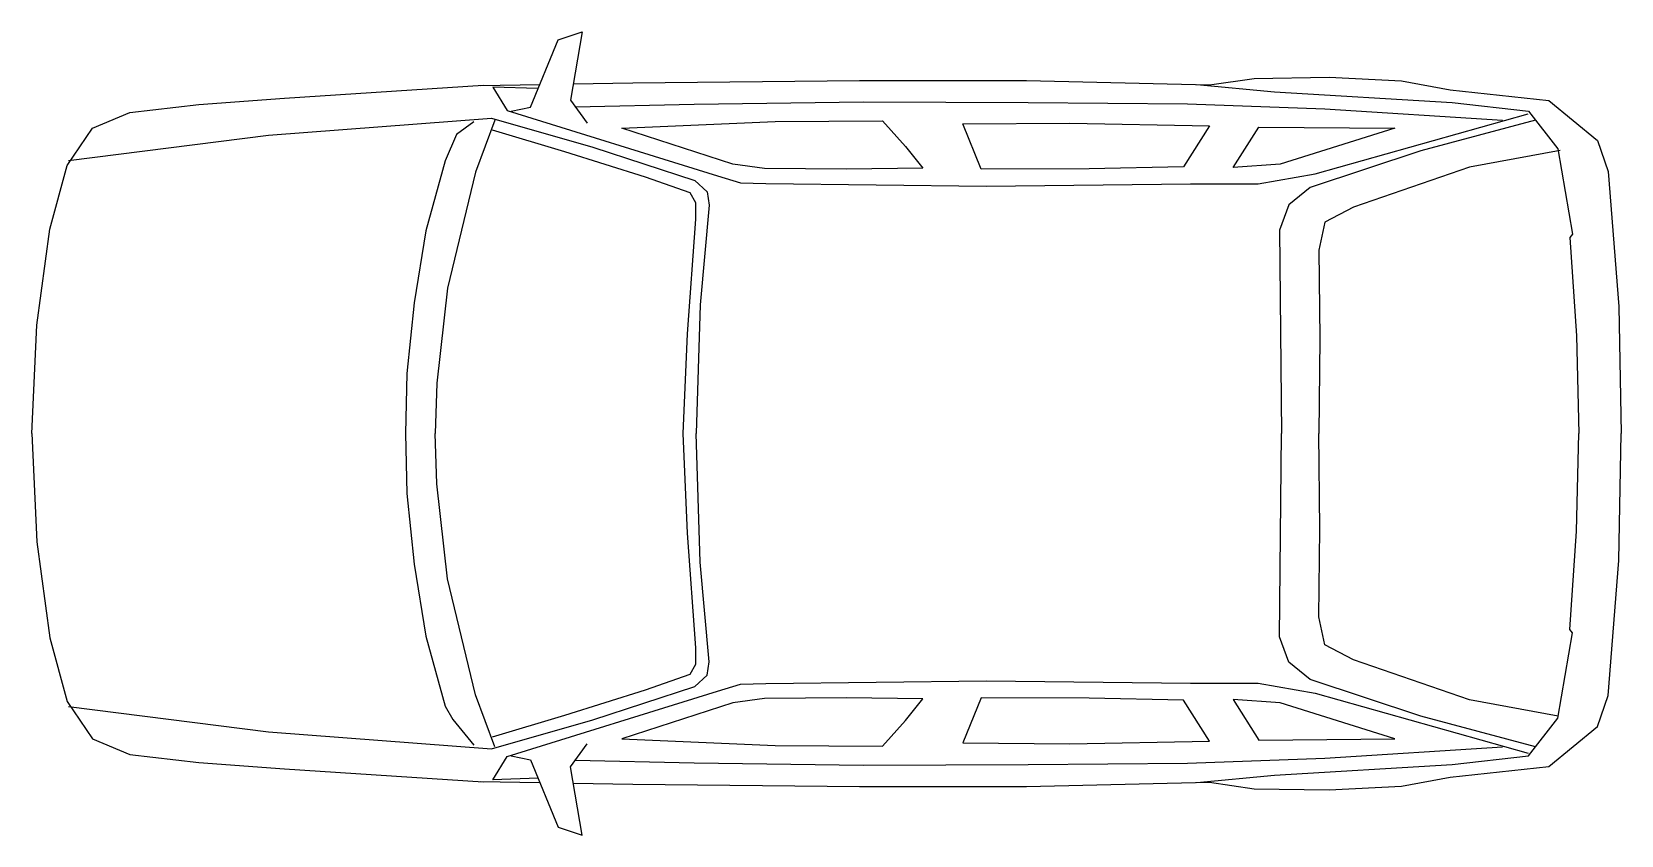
# Model space of a CAD drawing. Header units: millimetres. Extents: x -2301 to 1644, y -1013 to 980.
import ezdxf

# ---------------------------------------------------------------- set-up
doc = ezdxf.new("R2010")
doc.units = ezdxf.units.MM
doc.header["$MEASUREMENT"] = 0

# ---------------------------------------------------------------- blocks, each defined once
blk = doc.blocks.new('SYMBOL_Car_9')
at = {"linetype": 'Continuous'}
for p, q in [((-1063, 793.1, 20), (-995, 960, 20)), ((-995, 960, 20), (-935.2, 979.8, 20)), ((-935.2, 979.8, 20), (-964.1, 810.5, 20)), ((-1673.9, 815.1, 20), (-1180.4, 847.3, 20)), ((-1188.4, 847, 20), (-1039.7, 849.5, 20)), ((-1156.9, 842.4, 20), (-1121.5, 784.9, 20)), ((-1044.8, 838.8, 20), (-1156.9, 842.4, 20)), ((-957.3, 851, 20), (-809.4, 853.5, 20)), ((-809.4, 853.5, 20), (-246.4, 859, 20)), ((-246.4, 859, 20), (168.1, 858.9, 20)), ((168.1, 858.9, 20), (622, 848.4, 20)), ((590.7, 849.2, 20), (783, 831.1, 20)), ((622, 848.4, 20), (732.8, 864.4, 20)), ((732.8, 864.4, 20), (918.6, 867.4, 20)), ((783, 831.1, 20), (1224, 804.7, 20)), ((918.6, 867.4, 20), (1098.7, 858.6, 20)), ((1098.7, 858.6, 20), (1218.9, 835.8, 20)), ((1218.9, 835.8, 20), (1464.1, 809.7, 20)), ((-2057.8, 779.4, 20), (-1886.5, 799.4, 20)), ((-1886.5, 799.4, 20), (-1673.9, 815.1, 20)), ((-1111.5, 783.3, 20), (-1063, 793.1, 20)), ((-964.1, 810.5, 20), (-922.8, 753.4, 20)), ((-952.2, 793.7, 20), (-656.7, 800.4, 20)), ((-656.7, 800.4, 20), (-236.5, 806.5, 20)), ((-236.5, 806.5, 20), (172.2, 804.2, 20)), ((172.2, 804.2, 20), (567.2, 801.4, 20)), ((567.2, 801.4, 20), (907.9, 788.9, 20)), ((1224, 804.7, 20), (1414, 782.9, 20)), ((1464.1, 809.7, 20), (1585.2, 710.5, 20)), ((-2150.1, 740.7, 20), (-2057.8, 779.4, 20)), ((-1713.4, 723.8, 20), (-1159.8, 765.9, 20)), ((-1151.9, 760.5, 20), (-1199.6, 631.6, 20)), ((-1159.8, 765.9, 20), (-908.8, 693.4, 20)), ((-1121.5, 784.9, 20), (-599.2, 622.9, 20)), ((-836.4, 741, 20), (-455.8, 757.3, 20)), ((-455.8, 757.3, 20), (-189.8, 759.3, 20)), ((-189.8, 759.3, 20), (-132.8, 695, 20)), ((9.8, 751.2, 20), (275.6, 753.5, 20)), ((55.2, 639.5, 20), (9.8, 751.2, 20)), ((275.6, 753.5, 20), (622.1, 746.9, 20)), ((884.4, 627.6, 20), (1412.7, 776.5, 20)), ((907.9, 788.9, 20), (1348.8, 760.5, 20)), ((1431.4, 760.4, 20), (1146.4, 684.4, 20)), ((1414, 782.9, 20), (1486.2, 689.4, 20)), ((-2213.2, 648.2, 20), (-2150.1, 740.7, 20)), ((-2209.7, 660.3, 20), (-1713.4, 723.8, 20)), ((-561.3, 651.6, 20), (-836.4, 741, 20)), ((622.1, 746.9, 20), (557.4, 644.6, 20)), ((680.5, 643.6, 20), (744.1, 743.7, 20)), ((744.1, 743.7, 20), (1081.7, 740.5, 20)), ((1081.7, 740.5, 20), (797.6, 651.7, 20)), ((1585.2, 710.5, 20), (1611.7, 633.3, 20)), ((-908.8, 693.4, 20), (-655.6, 610.8, 20)), ((-132.8, 695, 20), (-89.6, 642, 20)), ((1146.4, 684.4, 20), (872, 593.9, 20)), ((1492.3, 685.7, 20), (1267, 644, 20)), ((1486.2, 689.4, 20), (1522.7, 478.3, 20)), ((-2256.2, 490.2, 20), (-2213.2, 648.2, 20)), ((-1199.6, 631.6, 20), (-1269, 343.6, 20)), ((-482.7, 640.9, 20), (-561.3, 651.6, 20)), ((-279.1, 638.8, 20), (-482.7, 640.9, 20)), ((-89.6, 642, 20), (-279.1, 638.8, 20)), ((323, 639.8, 20), (55.2, 639.5, 20)), ((557.4, 644.6, 20), (323, 639.8, 20)), ((797.6, 651.7, 20), (680.5, 643.6, 20)), ((1267, 644, 20), (979.6, 545.1, 20)), ((1611.7, 633.3, 20), (1637.9, 298.2, 20)), ((-655.6, 610.8, 20), (-625, 582.7, 20)), ((-599.2, 622.9, 20), (-541.9, 605.4, 20)), ((-541.9, 605.4, 20), (-479.3, 603.8, 20)), ((-479.3, 603.8, 20), (68.5, 597, 20)), ((68.5, 597, 20), (574.6, 602.4, 20)), ((574.6, 602.4, 20), (742.6, 602.7, 20)), ((742.6, 602.7, 20), (884.4, 627.6, 20)), ((872, 593.9, 20), (819, 551, 20)), ((-625, 582.7, 20), (-620, 549.6, 20)), ((-620, 549.6, 20), (-642, 302.6, 20)), ((819, 551, 20), (795.9, 487.5, 20)), ((979.6, 545.1, 20), (908.5, 507.4, 20)), ((-2288.2, 252.5, 20), (-2256.2, 490.2, 20)), ((795.9, 487.5, 20), (801, -16.5, 20)), ((908.5, 507.4, 20), (893.5, 438.3, 20)), ((1522.7, 478.3, 20), (1516.1, 469.4, 20)), ((893.5, 438.3, 20), (896, 219.5, 20)), ((1516.1, 469.4, 20), (1533.2, 225.8, 20)), ((-1269, 343.6, 20), (-1295.4, 108, 20)), ((-642, 302.6, 20), (-652.3, -16.5, 20)), ((1637.9, 298.2, 20), (1643.8, -16.5, 20)), ((-2301.1, -16.5, 20), (-2288.2, 252.5, 20)), ((896, 219.5, 20), (892.9, -16.5, 20)), ((1533.2, 225.8, 20), (1538.3, -16.5, 20)), ((-1295.4, 108, 20), (-1299.9, -16.5, 20)), ((-2301.1, -16.5, 20), (-2288.2, -285.5, 20)), ((-1295.4, -141.1, 20), (-1299.9, -16.5, 20)), ((-642, -335.6, 20), (-652.3, -16.5, 20)), ((795.9, -520.6, 20), (801, -16.5, 20)), ((896, -252.6, 20), (892.9, -16.5, 20)), ((1533.2, -258.8, 20), (1538.3, -16.5, 20)), ((1637.9, -331.3, 20), (1643.8, -16.5, 20)), ((-1269, -376.6, 20), (-1295.4, -141.1, 20)), ((893.5, -471.4, 20), (896, -252.6, 20)), ((1516.1, -502.4, 20), (1533.2, -258.8, 20)), ((-2288.2, -285.5, 20), (-2256.2, -523.3, 20)), ((-620, -582.7, 20), (-642, -335.6, 20)), ((1611.7, -666.4, 20), (1637.9, -331.3, 20)), ((-1199.6, -664.7, 20), (-1269, -376.6, 20)), ((908.5, -540.5, 20), (893.5, -471.4, 20)), ((1486.2, -722.5, 20), (1522.7, -511.3, 20)), ((1522.7, -511.3, 20), (1516.1, -502.4, 20)), ((-2256.2, -523.3, 20), (-2213.2, -681.3, 20)), ((819, -584, 20), (795.9, -520.6, 20)), ((979.6, -578.1, 20), (908.5, -540.5, 20)), ((-625, -615.7, 20), (-620, -582.7, 20)), ((872, -627, 20), (819, -584, 20)), ((1267, -677, 20), (979.6, -578.1, 20)), ((-655.6, -643.9, 20), (-625, -615.7, 20)), ((-479.3, -636.8, 20), (68.5, -630.1, 20)), ((68.5, -630.1, 20), (574.6, -635.4, 20)), ((1146.4, -717.4, 20), (872, -627, 20)), ((-1151.9, -793.5, 20), (-1199.6, -664.7, 20)), ((-1121.5, -818, 20), (-599.2, -655.9, 20)), ((-908.8, -726.5, 20), (-655.6, -643.9, 20)), ((-599.2, -655.9, 20), (-541.9, -638.5, 20)), ((-541.9, -638.5, 20), (-479.3, -636.8, 20)), ((574.6, -635.4, 20), (742.6, -635.7, 20)), ((742.6, -635.7, 20), (884.4, -660.7, 20)), ((884.4, -660.7, 20), (1412.7, -809.6, 20)), ((1585.2, -743.6, 20), (1611.7, -666.4, 20)), ((-2213.2, -681.3, 20), (-2150.1, -773.7, 20)), ((-2209.7, -693.3, 20), (-1713.4, -756.8, 20)), ((-561.3, -684.6, 20), (-836.4, -774.1, 20)), ((-482.7, -673.9, 20), (-561.3, -684.6, 20)), ((-279.1, -671.9, 20), (-482.7, -673.9, 20)), ((-89.6, -675, 20), (-279.1, -671.9, 20)), ((-132.8, -728, 20), (-89.6, -675, 20)), ((55.2, -672.5, 20), (9.8, -784.2, 20)), ((323, -672.9, 20), (55.2, -672.5, 20)), ((557.4, -677.7, 20), (323, -672.9, 20)), ((622.1, -779.9, 20), (557.4, -677.7, 20)), ((797.6, -684.7, 20), (680.5, -676.6, 20)), ((680.5, -676.6, 20), (744.1, -776.8, 20)), ((1081.7, -773.6, 20), (797.6, -684.7, 20)), ((1487.5, -717.8, 20), (1267, -677, 20)), ((-1159.8, -798.9, 20), (-908.8, -726.5, 20)), ((-189.8, -792.4, 20), (-132.8, -728, 20)), ((1431.3, -793.4, 20), (1146.4, -717.4, 20)), ((1414, -815.9, 20), (1486.2, -722.5, 20)), ((1464.1, -842.8, 20), (1585.2, -743.6, 20)), ((-2150.1, -773.7, 20), (-2057.8, -812.4, 20)), ((-1713.4, -756.8, 20), (-1159.8, -798.9, 20)), ((-964.1, -843.5, 20), (-922.8, -786.5, 20)), ((-836.4, -774.1, 20), (-455.8, -790.4, 20)), ((9.8, -784.2, 20), (275.6, -786.5, 20)), ((275.6, -786.5, 20), (622.1, -779.9, 20)), ((744.1, -776.8, 20), (1081.7, -773.6, 20)), ((-2057.8, -812.4, 20), (-1886.5, -832.5, 20)), ((-1156.9, -875.5, 20), (-1121.5, -818, 20)), ((-1111.5, -816.4, 20), (-1063, -826.2, 20)), ((-1063, -826.2, 20), (-995, -993, 20)), ((-952.3, -826.8, 20), (-656.7, -833.5, 20)), ((-455.8, -790.4, 20), (-189.8, -792.4, 20)), ((567.2, -834.4, 20), (907.9, -821.9, 20)), ((907.9, -821.9, 20), (1348.8, -793.5, 20)), ((1224, -837.7, 20), (1414, -815.9, 20)), ((-1886.5, -832.5, 20), (-1673.9, -848.2, 20)), ((-1673.9, -848.2, 20), (-1180.4, -880.3, 20)), ((-935.2, -1012.9, 20), (-964.1, -843.5, 20)), ((-656.7, -833.5, 20), (-236.5, -839.5, 20)), ((-236.5, -839.5, 20), (172.2, -837.2, 20)), ((172.2, -837.2, 20), (567.2, -834.4, 20)), ((590.7, -882.2, 20), (783, -864.1, 20)), ((783, -864.1, 20), (1224, -837.7, 20)), ((1218.9, -868.8, 20), (1464.1, -842.8, 20)), ((-1188.4, -880, 20), (-1040, -882.6, 20)), ((-1043.9, -871.8, 20), (-1156.9, -875.5, 20)), ((-957.1, -884, 20), (-809.4, -886.6, 20)), ((-809.4, -886.6, 20), (-246.4, -892, 20)), ((-246.4, -892, 20), (168.1, -891.9, 20)), ((168.1, -891.9, 20), (622, -881.4, 20)), ((622, -881.4, 20), (732.8, -897.5, 20)), ((732.8, -897.5, 20), (918.6, -900.5, 20)), ((918.6, -900.5, 20), (1098.7, -891.6, 20)), ((1098.7, -891.6, 20), (1218.9, -868.8, 20)), ((-995, -993, 20), (-935.2, -1012.9, 20))]:
    blk.add_line(p, q, dxfattribs=at)
at = {"linetype": 'Continuous', "elevation": 20}
for points in [[(-1204.3, 756.5), (-1247.3, 725.5), (-1275.2, 660.1), (-1323.3, 486.2), (-1351.8, 307.2), (-1370.6, 132.5), (-1373.9, -16.5), (-1370.6, -165.6), (-1351.8, -340.3), (-1323.3, -519.3), (-1275.2, -693.1), (-1256, -726), (-1204.3, -789.6)], [(-1158.7, 736.7), (-978.7, 682.8), (-779, 620.1), (-668.1, 581.1), (-653.5, 556.3), (-653.7, 515.1), (-674.6, 230.9), (-685.5, -16.5), (-674.6, -263.9), (-653.7, -548.1), (-653.5, -589.3), (-668.1, -614.1), (-779, -653.1), (-978.7, -715.9), (-1158.7, -769.7)]]:
    blk.add_lwpolyline(points, dxfattribs=at)

msp = doc.modelspace()

# ---------------------------------------------------------------- block references
msp.add_blockref('SYMBOL_Car_9', (0, 0))

doc.saveas('drawing.dxf')
